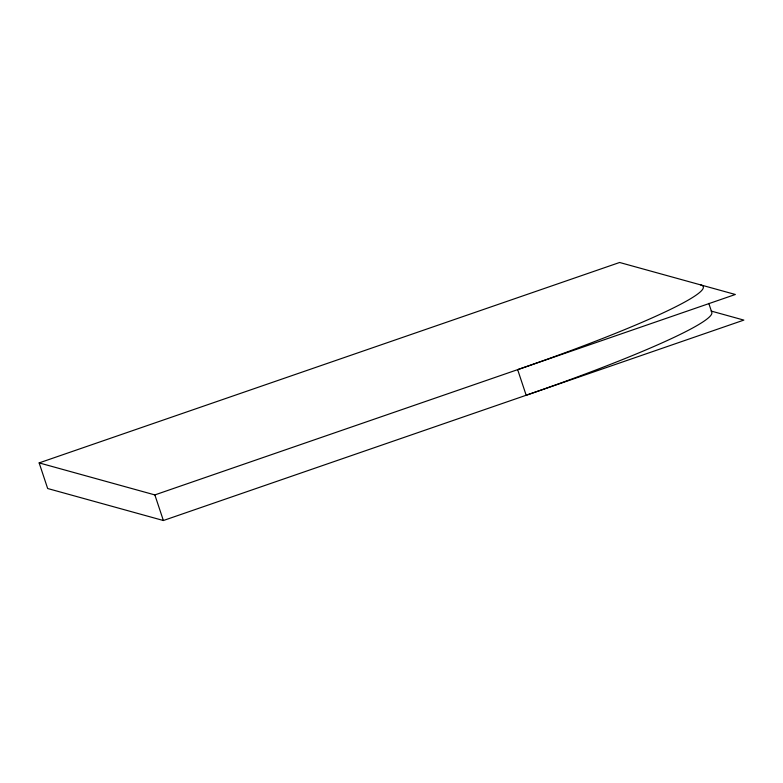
<?xml version="1.0" encoding="UTF-8"?>
<svg xmlns="http://www.w3.org/2000/svg" width="783" height="783" viewBox="0 0 783 783"><rect width="100%" height="100%" fill="white"/><g stroke="black" fill="none" stroke-linecap="round" stroke-linejoin="round"><path stroke-width="1.17" d="M39.15 462.9L619.617 262.481L735.335 294.486L154.858 494.915L39.15 462.9L47.665 488.514L163.383 520.519L743.85 320.1L711.121 311.047M708.811 303.383L711.767 312.29A232.208 20.241 -18.4 0 1 526.176 395.258L517.651 369.645A232.208 20.241 -18.4 0 0 700.619 284.885M154.858 494.915L163.383 520.519"/></g></svg>
